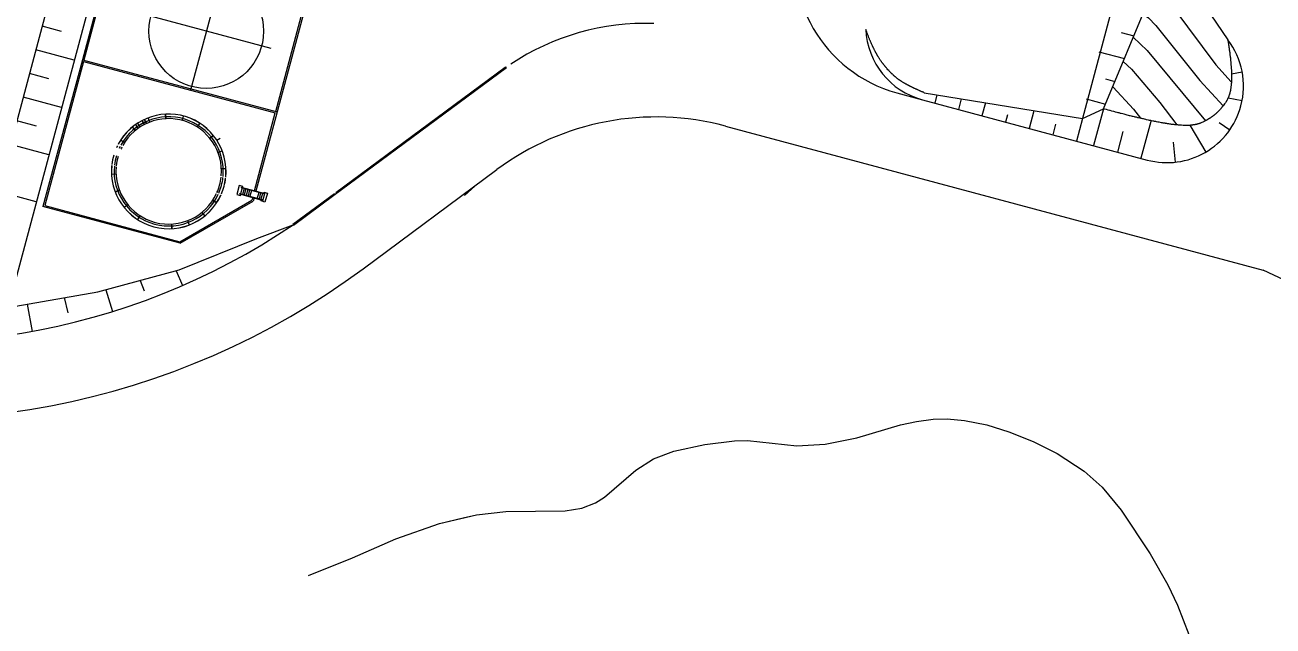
# Model space of a CAD drawing. Header units: millimetres. Extents: x 0 to 42050, y 0 to 29700.
# Drawn here: x 36724 to 38077, y 25675 to 26327 of the extents above; entities that cross this region are included whole.
import ezdxf

# ---------------------------------------------------------------- set-up
doc = ezdxf.new("R2010")
doc.units = ezdxf.units.MM
doc.header["$LTSCALE"] = 50
doc.layers.add('CHAVE', color=8, linetype='Continuous', transparency=0.4)

# ---------------------------------------------------------------- blocks, each defined once
blk = doc.blocks.new('A$C348914f2')
at = {"layer": 'CHAVE'}
for p, q in [((-3448, -2111.9), (-3679.2, -2975)), ((-4760.5, -2700.8), (-4889.4, -3181.7)), ((-4718.9, -2712), (-4844.2, -3179.6)), ((-4728.3, -2779), (-4763.6, -2911.1)), ((-4727.1, -2781), (-4762, -2911.5)), ((-4611, -2812.1), (-4646.4, -2944.2)), ((-3656.3, -2964.3), (-3591.9, -2809.1)), ((-4517, -2835.6), (-4552.3, -2967.7)), ((-4558.9, -2899), (-4704.7, -2860)), ((-4786.1, -2880.5), (-4807.2, -2874.9)), ((-3637.2, -2881.6), (-3623.5, -2885.3)), ((-4772.4, -2911.6), (-4814, -2900.5)), ((-3661.5, -2902.5), (-3633.8, -2910)), ((-4763.6, -2911.1), (-4806.3, -3070.3)), ((-4762.5, -2913.1), (-4804.3, -3069.2)), ((-4763.6, -2911.1), (-4552.3, -2967.7)), ((-4762.5, -2913.1), (-4554.4, -2968.9)), ((-4490.8, -3058.1), (-4303.8, -2919.5)), ((-4488.7, -3055), (-4305.3, -2919.1)), ((-4303.8, -2919.5), (-4305.3, -2919.1)), ((-4799.8, -2931.7), (-4820.9, -2926.1)), ((-3654.1, -2932), (-3644, -2934.7)), ((-3517.8, -2926.3), (-3506.2, -2924.1)), ((-3880.6, -2947.1), (-3852.8, -2954.5)), ((-3850.8, -2946.9), (-3679.2, -2975)), ((-3837, -2949.2), (-3839.4, -2958.1)), ((-4786.2, -2962.8), (-4827.8, -2951.7)), ((-3852.8, -2954.5), (-3609, -3019.9)), ((-3810.7, -2953.5), (-3813.8, -2965)), ((-3784.4, -2957.8), (-3788.2, -2971.9)), ((-3675.2, -2953.7), (-3654.3, -2959.4)), ((-3521.3, -2952.5), (-3506.1, -2955.4)), ((-4696.2, -2981.4), (-4698.7, -2977.1)), ((-4693.7, -2980.2), (-4696.2, -2975.9)), ((-4690.6, -2978.9), (-4692.4, -2974.2)), ((-4690.4, -2978.8), (-4692.2, -2974.2)), ((-4673.1, -2975.1), (-4673.3, -2970.2)), ((-4672.9, -2975.1), (-4673.2, -2970.2)), ((-4655.3, -2977), (-4654, -2972.2)), ((-4655.1, -2977), (-4653.8, -2972.2)), ((-4552.3, -2967.7), (-4575.4, -3053.7)), ((-3760.5, -2970.8), (-3762.6, -2978.7)), ((-3731.8, -2966.4), (-3737, -2985.6)), ((-3679.2, -2975), (-3685.7, -2999.3)), ((-3679.2, -2975), (-3656.3, -2964.3)), ((-3656.3, -2964.3), (-3667.1, -3004.3)), ((-4813.5, -2983), (-4834.6, -2977.3)), ((-4706.1, -2987.9), (-4709.2, -2984)), ((-4705.9, -2987.7), (-4709.1, -2983.9)), ((-4703.2, -2985.7), (-4705.7, -2981.4)), ((-4700.9, -2984.1), (-4703.4, -2979.8)), ((-4638.9, -2984.2), (-4636.2, -2980.1)), ((-4638.8, -2984.3), (-4636.1, -2980.2)), ((-4066.3, -2983.1), (-3483.2, -3139.4)), ((-3708.3, -2981.1), (-3711.3, -2992.5)), ((-3635.5, -2989.1), (-3641.4, -3011.2)), ((-3605.1, -2978), (-3615.8, -3018)), ((-3562.7, -2982.1), (-3545.5, -3011.3)), ((-3531.1, -2979.1), (-3519.5, -2987.2)), ((-4799.9, -3014.1), (-4841.5, -3002.9)), ((-4718, -3001.2), (-4722.2, -2998.4)), ((-4717.9, -3001), (-4722.1, -2998.3)), ((-4625.6, -2996.2), (-4621.7, -2993.1)), ((-4625.5, -2996.3), (-4621.6, -2993.2)), ((-4614.2, -2996.5), (-4617.7, -2998.6)), ((-3581, -3000.6), (-3578.7, -3022.2)), ((-4616.7, -3011.7), (-4612, -3009.9)), ((-4616.6, -3011.8), (-4611.9, -3010.1)), ((-4612.9, -3029.2), (-4607.9, -3028.9)), ((-4612.9, -3029.4), (-4607.9, -3029.1)), ((-4459.3, -3137.9), (-4314.1, -3030.3)), ((-4727.1, -3035.1), (-4732.1, -3035.4)), ((-4727.1, -3035.3), (-4732.1, -3035.6)), ((-4813.6, -3065.3), (-4855.2, -3054.1)), ((-4723.4, -3052.6), (-4728.1, -3054.4)), ((-4723.4, -3052.8), (-4728, -3054.6)), ((-4593.2, -3056.2), (-4593.4, -3056.7)), ((-4593.4, -3056.7), (-4567.7, -3063.6)), ((-4593.2, -3056.2), (-4567.6, -3063.1)), ((-4590.3, -3050.2), (-4592, -3056.6)), ((-4591.4, -3049.4), (-4591.5, -3049.8)), ((-4591.5, -3049.8), (-4565.9, -3056.7)), ((-4591.4, -3049.4), (-4565.7, -3056.3)), ((-4588.3, -3050.7), (-4590, -3057.1)), ((-4586.3, -3051.2), (-4588, -3057.6)), ((-4584.3, -3051.8), (-4586, -3058.2)), ((-4582.3, -3052.3), (-4584, -3058.7)), ((-4580.3, -3052.8), (-4582, -3059.2)), ((-4572.3, -3055), (-4574, -3061.4)), ((-4570.3, -3055.5), (-4572, -3061.9)), ((-4568.3, -3056.1), (-4570, -3062.5)), ((-4566.3, -3056.6), (-4568, -3063)), ((-4565.9, -3056.7), (-4565.7, -3056.3)), ((-4535.4, -3089.6), (-4490.3, -3056.2)), ((-4534.6, -3090.6), (-4490.8, -3058.1)), ((-4657.6, -3110.2), (-4806.3, -3070.3)), ((-4804.3, -3069.2), (-4657.8, -3108.4)), ((-4714.5, -3068.1), (-4718.4, -3071.3)), ((-4714.4, -3068.3), (-4718.3, -3071.4)), ((-4657.8, -3108.4), (-4579.7, -3063.3)), ((-4657.6, -3110.2), (-4578.3, -3064.4)), ((-4622.1, -3063.5), (-4617.9, -3066.2)), ((-4622, -3063.3), (-4617.8, -3066)), ((-4578.9, -3060.6), (-4579.7, -3063.3)), ((-4577.3, -3061), (-4578.3, -3064.4)), ((-4567.7, -3063.6), (-4567.6, -3063.1)), ((-4701.2, -3080.1), (-4704, -3084.3)), ((-4701.1, -3080.2), (-4703.8, -3084.4)), ((-4634.1, -3076.7), (-4631, -3080.6)), ((-4634, -3076.6), (-4630.8, -3080.5)), ((-4667.1, -3089.3), (-4666.9, -3094.3)), ((-4666.9, -3089.3), (-4666.7, -3094.3)), ((-4649.6, -3085.6), (-4647.8, -3090.3)), ((-4649.5, -3085.6), (-4647.7, -3090.3)), ((-3311.9, -3220.5), (-3483.2, -3139.4)), ((-4700.8, -3150.4), (-4696.6, -3161.7)), ((-4662, -3140), (-4655, -3156)), ((-4738.2, -3160.5), (-4730.8, -3184.2)), ((-4823.4, -3176), (-4818, -3205.7)), ((-4783.5, -3169.1), (-4779.4, -3185.6))]:
    blk.add_line(p, q, dxfattribs=at)
at = {"layer": 'CHAVE', "flags": 128}
for points in [[(-4553.9, -2967.3), (-4519, -2836.8), (-4727.1, -2781)], [(-3591.9, -2809.1), (-3574.9, -2818.7), (-3557.9, -2836), (-3521.7, -2889.6)], [(-3603.1, -2836.1), (-3595.8, -2840.5), (-3580.2, -2855.6), (-3534.7, -2916.7), (-3517.9, -2935)], [(-3613.6, -2861.3), (-3607.7, -2865.9), (-3599.6, -2873.9), (-3551.8, -2933.8), (-3526.8, -2961.2)], [(-3850.8, -2946.9), (-3851.7, -2946.5), (-3852.3, -2946.3), (-3852.7, -2946.1), (-3853.5, -2945.8), (-3854, -2945.5), (-3854.4, -2945.4), (-3855.2, -2945.1), (-3855.5, -2944.9), (-3856.3, -2944.6), (-3857, -2944.3), (-3857.5, -2944), (-3857.8, -2943.9), (-3858.4, -2943.6), (-3858.9, -2943.4), (-3859.3, -2943.2), (-3859.9, -2942.9), (-3860.3, -2942.8), (-3860.9, -2942.5), (-3861.6, -2942.2), (-3862, -2942), (-3862.3, -2941.8), (-3862.8, -2941.6), (-3863.1, -2941.4), (-3863.7, -2941.1), (-3864.4, -2940.8), (-3864.7, -2940.6), (-3865, -2940.5), (-3865.5, -2940.2), (-3866.1, -2940), (-3866.5, -2939.8), (-3866.7, -2939.6), (-3867.2, -2939.4), (-3867.6, -2939.2), (-3867.8, -2939.1), (-3868.3, -2938.8), (-3868.5, -2938.7), (-3869, -2938.4), (-3869.4, -2938.2), (-3870.3, -2937.7), (-3870.7, -2937.5), (-3871, -2937.3), (-3871.4, -2937.1), (-3871.7, -2936.9), (-3872.1, -2936.7), (-3872.6, -2936.4), (-3872.9, -2936.2), (-3873.1, -2936.1), (-3873.5, -2935.9), (-3873.7, -2935.7), (-3874.2, -2935.5), (-3874.6, -2935.2), (-3874.9, -2935), (-3875.1, -2934.9), (-3875.4, -2934.7), (-3875.8, -2934.4), (-3876.1, -2934.2), (-3876.3, -2934.1), (-3876.6, -2933.9), (-3876.9, -2933.7), (-3877.1, -2933.6), (-3877.4, -2933.3), (-3877.6, -2933.2), (-3877.9, -2933), (-3878.2, -2932.8), (-3878.9, -2932.3), (-3879, -2932.2), (-3879.4, -2931.9), (-3879.7, -2931.7), (-3880, -2931.5), (-3880.1, -2931.4), (-3880.4, -2931.2), (-3880.7, -2930.9), (-3880.9, -2930.7), (-3881.1, -2930.6), (-3881.4, -2930.4), (-3881.6, -2930.2), (-3881.7, -2930.1), (-3882, -2929.9), (-3882.1, -2929.8), (-3882.4, -2929.6), (-3882.7, -2929.3), (-3883.2, -2928.9), (-3883.5, -2928.6), (-3883.7, -2928.5), (-3884, -2928.1), (-3884.2, -2928), (-3884.6, -2927.6), (-3885, -2927.3), (-3885.2, -2927.1), (-3885.7, -2926.6), (-3885.9, -2926.4), (-3886.2, -2926.1), (-3886.5, -2925.8), (-3886.8, -2925.5), (-3887.2, -2925.1), (-3887.6, -2924.7), (-3887.8, -2924.5), (-3888.2, -2924), (-3888.4, -2923.8), (-3888.9, -2923.4), (-3889.3, -2922.9), (-3890.1, -2922), (-3891, -2921), (-3891.4, -2920.5), (-3891.8, -2920), (-3892.1, -2919.8), (-3892.5, -2919.3), (-3892.7, -2919), (-3893, -2918.7), (-3893.4, -2918.1), (-3893.7, -2917.9), (-3894, -2917.5), (-3894.3, -2917.1), (-3894.5, -2916.9), (-3894.9, -2916.3), (-3895.1, -2916.1), (-3895.4, -2915.7), (-3895.8, -2915.2), (-3895.9, -2915), (-3896.2, -2914.6), (-3896.4, -2914.4), (-3896.7, -2914), (-3897.1, -2913.4), (-3897.3, -2913.1), (-3897.6, -2912.6), (-3898, -2912.2), (-3898.1, -2911.9), (-3898.5, -2911.4), (-3898.6, -2911.2), (-3898.9, -2910.8), (-3899.2, -2910.3), (-3899.4, -2910), (-3899.6, -2909.6), (-3899.9, -2909.2), (-3900, -2909), (-3900.5, -2908.3), (-3900.7, -2907.9), (-3900.9, -2907.6), (-3901, -2907.4), (-3901.3, -2907), (-3901.4, -2906.8), (-3901.5, -2906.5), (-3901.8, -2906.1), (-3901.9, -2905.9), (-3902.1, -2905.6), (-3902.3, -2905.1), (-3902.6, -2904.7), (-3902.7, -2904.5), (-3902.8, -2904.2), (-3903.1, -2903.7), (-3903.4, -2903.2), (-3903.5, -2903), (-3903.7, -2902.5), (-3903.9, -2902.3), (-3904, -2902), (-3904.3, -2901.4), (-3904.6, -2900.9), (-3904.7, -2900.7), (-3905, -2900.1), (-3905.1, -2899.8), (-3905.3, -2899.4), (-3905.8, -2898.4), (-3906, -2897.9), (-3906.3, -2897.4), (-3906.4, -2897.2), (-3906.6, -2896.6), (-3906.8, -2896.4), (-3907, -2896), (-3907.2, -2895.4), (-3907.3, -2895.2), (-3907.5, -2894.8), (-3907.8, -2894.1), (-3908, -2893.6), (-3908.2, -2893.3), (-3908.4, -2892.9), (-3908.7, -2892.2), (-3908.9, -2891.5), (-3909.1, -2891.2), (-3909.3, -2890.6), (-3909.5, -2890.3), (-3909.7, -2889.8), (-3910, -2889.1), (-3910.2, -2888.4), (-3910.4, -2888.1), (-3910.7, -2887.3), (-3910.8, -2887), (-3911.1, -2886.4), (-3911.3, -2885.7), (-3911.5, -2885.4), (-3911.7, -2884.9), (-3912, -2884.1), (-3912.3, -2883.4), (-3912.4, -2883), (-3912.7, -2882.2), (-3912.9, -2881.8), (-3913.1, -2881.1), (-3913.4, -2880.3), (-3913.6, -2879.9), (-3913.6, -2879.9), (-3913.8, -2879.3), (-3914.2, -2878.3)], [(-3521.7, -2889.6), (-3521.6, -2890.2), (-3521.4, -2891.4), (-3521.2, -2892.7), (-3521, -2893.5), (-3520.9, -2894), (-3520.8, -2895.1), (-3520.6, -2896.2), (-3520.5, -2897), (-3520.4, -2897.5), (-3520.3, -2898.5), (-3520.2, -2899.3), (-3520.1, -2899.8), (-3520, -2900.8), (-3519.9, -2901.3), (-3519.8, -2902.3), (-3519.6, -2903.2), (-3519.5, -2903.9), (-3519.4, -2905.1), (-3519.3, -2906.2), (-3519.2, -2906.8), (-3519.1, -2907.3), (-3519, -2908.2), (-3518.9, -2908.9), (-3518.9, -2909.3), (-3518.8, -2910.2), (-3518.7, -2910.6), (-3518.7, -2911.5), (-3518.6, -2912.3), (-3518.5, -2912.9), (-3518.4, -2914), (-3518.4, -2914.6), (-3518.3, -2915), (-3518.3, -2915.8), (-3518.2, -2916.2), (-3518.2, -2917), (-3518.1, -2917.8), (-3518.1, -2918.3), (-3518, -2919.3), (-3518, -2919.7), (-3517.9, -2920.4), (-3517.9, -2921.2), (-3517.8, -2921.7), (-3517.8, -2922.6), (-3517.8, -2923.3), (-3517.7, -2923.8), (-3517.7, -2924.7), (-3517.7, -2925.1), (-3517.7, -2926), (-3517.6, -2926.9), (-3517.6, -2928.6), (-3517.6, -2929.3), (-3517.6, -2929.8), (-3517.6, -2930.1), (-3517.6, -2930.7), (-3517.6, -2931.1), (-3517.6, -2931.4), (-3517.6, -2932), (-3517.7, -2932.3), (-3517.7, -2932.9), (-3517.7, -2933.4), (-3517.7, -2933.8), (-3517.7, -2934.5), (-3517.7, -2934.9), (-3517.8, -2935.2), (-3517.8, -2935.7), (-3517.8, -2936), (-3517.8, -2936.5), (-3517.9, -2937), (-3517.9, -2937.4), (-3518, -2938), (-3518, -2938.3), (-3518, -2938.7), (-3518.1, -2939.2), (-3518.1, -2939.5), (-3518.2, -2940.2), (-3518.2, -2940.6), (-3518.3, -2940.9), (-3518.4, -2941.5), (-3518.4, -2941.8), (-3518.5, -2942.4), (-3518.6, -2942.9), (-3518.8, -2944), (-3518.8, -2944.3), (-3518.9, -2944.5), (-3518.9, -2944.9), (-3519, -2945.1), (-3519.1, -2945.5), (-3519.1, -2945.8), (-3519.2, -2946.1), (-3519.3, -2946.6), (-3519.4, -2946.8), (-3519.5, -2947.1), (-3519.5, -2947.5), (-3519.6, -2947.7), (-3519.7, -2948.1), (-3519.8, -2948.5), (-3519.9, -2948.7), (-3520, -2949.1), (-3520.1, -2949.3), (-3520.2, -2949.7), (-3520.4, -2950.2), (-3520.7, -2951), (-3520.7, -2951.1), (-3520.8, -2951.4), (-3521, -2951.7), (-3521, -2951.9), (-3521.2, -2952.2), (-3521.3, -2952.5), (-3521.4, -2952.7), (-3521.5, -2953), (-3521.6, -2953.2), (-3521.8, -2953.5), (-3521.9, -2953.9), (-3522.3, -2954.5), (-3522.4, -2954.8), (-3522.5, -2954.9), (-3522.7, -2955.2), (-3522.7, -2955.4), (-3522.9, -2955.7), (-3523.1, -2956), (-3523.4, -2956.6), (-3523.5, -2956.7), (-3523.7, -2957), (-3523.9, -2957.3), (-3524.3, -2957.8), (-3524.4, -2958.1), (-3524.8, -2958.6), (-3525.2, -2959.1), (-3525.9, -2960.1), (-3526.7, -2961.1), (-3527, -2961.5), (-3527.4, -2962), (-3527.6, -2962.2), (-3528, -2962.7), (-3528.1, -2962.9), (-3528.4, -2963.3), (-3528.8, -2963.7), (-3529, -2963.9), (-3529.3, -2964.2), (-3529.5, -2964.6), (-3529.7, -2964.7), (-3530.1, -2965.2), (-3530.3, -2965.4), (-3530.5, -2965.7), (-3530.8, -2966), (-3531, -2966.1), (-3531.3, -2966.4), (-3531.4, -2966.6), (-3531.6, -2966.8), (-3532, -2967.2), (-3532.2, -2967.4), (-3532.5, -2967.7), (-3532.8, -2968), (-3533, -2968.1), (-3533.3, -2968.4), (-3533.4, -2968.6), (-3533.6, -2968.8), (-3533.9, -2969.1), (-3534.1, -2969.2), (-3534.3, -2969.4), (-3534.7, -2969.7), (-3535.1, -2970.1), (-3535.3, -2970.2), (-3535.6, -2970.5), (-3535.9, -2970.8), (-3536.1, -2970.9), (-3536.4, -2971.2), (-3536.6, -2971.3), (-3536.8, -2971.5), (-3537.2, -2971.7), (-3537.3, -2971.9), (-3537.6, -2972.1), (-3537.9, -2972.3), (-3538.3, -2972.6), (-3538.5, -2972.7), (-3538.7, -2972.9), (-3539.1, -2973.2), (-3539.5, -2973.4), (-3539.7, -2973.6), (-3540, -2973.8), (-3540.2, -2973.9), (-3540.5, -2974.1), (-3540.9, -2974.4), (-3541.3, -2974.6), (-3541.5, -2974.8), (-3541.9, -2975), (-3542.1, -2975.2), (-3542.5, -2975.4), (-3542.7, -2975.5), (-3543.1, -2975.7), (-3543.5, -2976), (-3543.8, -2976.2), (-3544, -2976.3), (-3544.4, -2976.5), (-3544.9, -2976.7), (-3545.2, -2976.9), (-3545.4, -2977), (-3545.8, -2977.2), (-3545.8, -2977.2), (-3546.1, -2977.4), (-3546.3, -2977.5), (-3546.7, -2977.7), (-3546.9, -2977.8), (-3547.4, -2978), (-3547.8, -2978.2), (-3548.1, -2978.4), (-3548.7, -2978.7), (-3549.9, -2979.2), (-3550.5, -2979.5), (-3551.1, -2979.8), (-3551.5, -2979.9), (-3552.1, -2980.2), (-3552.5, -2980.3), (-3552.8, -2980.4), (-3553, -2980.5), (-3553.8, -2980.7), (-3554.1, -2980.8), (-3554.5, -2980.9), (-3554.7, -2981), (-3555.1, -2981.1), (-3555.3, -2981.1), (-3555.6, -2981.2), (-3556.5, -2981.4), (-3556.9, -2981.5), (-3557.4, -2981.6), (-3557.6, -2981.6), (-3558.1, -2981.7), (-3558.3, -2981.8), (-3558.7, -2981.8), (-3559.2, -2981.9), (-3559.4, -2981.9), (-3559.8, -2982), (-3560.2, -2982), (-3560.4, -2982.1), (-3561.5, -2982.2), (-3562, -2982.2), (-3562.6, -2982.3), (-3562.9, -2982.3), (-3563.5, -2982.3), (-3563.8, -2982.3), (-3564.3, -2982.3), (-3564.9, -2982.4), (-3565.3, -2982.4), (-3565.8, -2982.4), (-3566.3, -2982.4), (-3566.5, -2982.4), (-3567.2, -2982.4), (-3567.6, -2982.4), (-3568.1, -2982.4), (-3568.6, -2982.4), (-3568.9, -2982.4), (-3569.5, -2982.4), (-3569.8, -2982.3), (-3570.2, -2982.3), (-3571.8, -2982.2), (-3572.6, -2982.2), (-3573.5, -2982.1), (-3573.9, -2982.1), (-3574.8, -2982), (-3575.2, -2982), (-3575.9, -2981.9), (-3576.8, -2981.9), (-3577.3, -2981.8), (-3578, -2981.7), (-3578.7, -2981.7), (-3579.1, -2981.6), (-3580.1, -2981.5), (-3580.6, -2981.4), (-3581.4, -2981.3), (-3582.2, -2981.2), (-3582.6, -2981.2), (-3583.4, -2981.1), (-3583.8, -2981), (-3584.4, -2980.9), (-3585.5, -2980.8), (-3586.1, -2980.7), (-3586.9, -2980.6), (-3587.8, -2980.4), (-3588.3, -2980.3), (-3589.2, -2980.2), (-3589.6, -2980.1), (-3590.3, -2980), (-3591.2, -2979.9), (-3591.7, -2979.8), (-3592.4, -2979.6), (-3593.5, -2979.5), (-3596.2, -2979), (-3597.5, -2978.7), (-3598.9, -2978.4), (-3599.6, -2978.3), (-3601.1, -2978), (-3601.8, -2977.9), (-3602.9, -2977.6), (-3604.4, -2977.3), (-3605.2, -2977.2), (-3606.4, -2976.9), (-3607.5, -2976.7), (-3608.1, -2976.5), (-3609.8, -2976.2), (-3610.6, -2976), (-3611.8, -2975.7), (-3613.1, -2975.4), (-3613.7, -2975.3), (-3615, -2975), (-3615.6, -2974.8), (-3616.6, -2974.6), (-3618.4, -2974.2), (-3619.3, -2974), (-3620.7, -2973.6), (-3622, -2973.3), (-3622.7, -2973.1), (-3624.2, -2972.8), (-3624.9, -2972.6), (-3626, -2972.3), (-3627.4, -2972), (-3628.1, -2971.8), (-3629.3, -2971.5), (-3630.9, -2971.1), (-3633, -2970.6), (-3634, -2970.3), (-3635.6, -2969.9), (-3637.2, -2969.5), (-3638, -2969.3), (-3639.6, -2968.9), (-3640.4, -2968.6), (-3641.6, -2968.3), (-3643.3, -2967.9), (-3644.1, -2967.6), (-3645.4, -2967.3), (-3647.3, -2966.8), (-3649.1, -2966.3), (-3649.9, -2966.1), (-3651.3, -2965.7), (-3653.3, -2965.2), (-3655.3, -2964.6), (-3656.3, -2964.3)], [(-3624.1, -2886.8), (-3609.1, -2901.3), (-3546, -2977.3)], [(-3635, -2912.9), (-3626.1, -2921.3), (-3595.4, -2957.5), (-3577, -2981.8)], [(-3646.4, -2940.5), (-3645.9, -2940.9), (-3624, -2964.6), (-3616.3, -2974.6)], [(-4577, -3053.2), (-4554.4, -2968.9)], [(-4589.8, -3049.8), (-4589.5, -3048.7), (-4593.5, -3047.6), (-4596.1, -3057.2), (-4592.1, -3058.3), (-4591.8, -3057.1)], [(-4567.3, -3055.8), (-4567, -3054.7), (-4563, -3055.8), (-4565.6, -3065.4), (-4569.6, -3064.3), (-4569.3, -3063.2)], [(-4349.2, -3058.3), (-4338.1, -3048.1)], [(-4844.2, -3179.6), (-4746.7, -3162.7), (-4658.5, -3139), (-4574.5, -3105.1), (-4535, -3090)], [(-4518.4, -3470.2), (-4470.6, -3451.3), (-4423.6, -3430.7), (-4376.5, -3414.1), (-4336.3, -3404.5), (-4304.6, -3400.9), (-4240.1, -3400.3), (-4222.2, -3397.4), (-4207.4, -3391.7), (-4197.3, -3385.5), (-4163.4, -3356.1), (-4144.4, -3343.9), (-4122.4, -3335.5), (-4088.6, -3328.4), (-4056.7, -3324.3), (-4042.5, -3324.1), (-3989, -3329.7), (-3958.3, -3328.1), (-3923.7, -3321.1), (-3876.6, -3307.1), (-3859.3, -3303.2), (-3841, -3300.8), (-3826, -3300.5), (-3807.2, -3302.1), (-3783, -3307.1), (-3758.9, -3314.5), (-3732.6, -3325.2), (-3706.6, -3338.1), (-3677.5, -3357.2), (-3657.8, -3374.6), (-3637.1, -3399.6), (-3606, -3446.7), (-3586.6, -3480.4), (-3576.3, -3502.5), (-3557.9, -3550.1)], [(-4349.2, -3407.6), (-4336.3, -3404.5), (-4304.6, -3400.9), (-4240.1, -3400.3), (-4222.2, -3397.4), (-4207.4, -3391.7), (-4197.3, -3385.5), (-4163.4, -3356.1), (-4144.4, -3343.9), (-4122.4, -3335.5), (-4088.6, -3328.4), (-4056.7, -3324.3), (-4042.5, -3324.1), (-3989, -3329.7), (-3958.3, -3328.1), (-3923.7, -3321.1), (-3876.6, -3307.1), (-3859.3, -3303.2), (-3841, -3300.8), (-3826, -3300.5), (-3807.2, -3302.1), (-3783, -3307.1), (-3758.9, -3314.5), (-3732.6, -3325.2), (-3706.6, -3338.1), (-3677.5, -3357.2), (-3657.8, -3374.6), (-3637.1, -3399.6), (-3606, -3446.7), (-3586.6, -3480.4), (-3576.3, -3502.5), (-3557.9, -3550.1)], [(-4518.4, -3470.2), (-4470.6, -3451.3), (-4423.6, -3430.7), (-4376.5, -3414.1), (-4349.2, -3407.6)]]:
    blk.add_lwpolyline(points, dxfattribs=at)
at = {"layer": 'CHAVE'}
blk.add_circle((-4629.3, -2880.2), 62.1, dxfattribs=at)
for centre, radius, start, end in [((-3840, -2800.8), 151.8, 165.9882, 254.4871), ((-4153, -3134.4), 262.7, 88.0588, 123.7847), ((-3831.4, -2874.5), 82.9, 182.6282, 254.9999), ((-3587.5, -2939.8), 82.9, 344.9999, 37.364), ((-3587.5, -2939.8), 82.9, 254.9999, 344.9999), ((-4670, -3032.2), 62.2, 354.2488, 151.8289), ((-4670, -3032.2), 62.1, 354.253, 151.8229), ((-4670, -3032.2), 59.2, 354.6984, 151.1765), ((-4670, -3032.2), 59.2, 354.7067, 151.1646), ((-4670, -3032.2), 57.2, 355.0469, 150.6745), ((-4670, -3032.2), 57.2, 355.0514, 150.6682), ((-4141.4, -3263.2), 290, 74.9999, 126.5436), ((-4670, -3032.2), 62.2, 163.5746, 173.0901), ((-4670, -3032.2), 62.1, 163.574, 173.0938), ((-4670, -3032.3), 59.2, 163.4902, 173.4808), ((-4670, -3032.3), 59.2, 163.4889, 173.488), ((-4670, -3032.3), 57.2, 163.4365, 173.7848), ((-4670, -3032.3), 57.2, 163.4358, 173.7887), ((-4670, -3032.2), 62.2, 153.5414, 155.7512), ((-4670, -3032.2), 62.1, 153.5363, 155.747), ((-4670, -3032.2), 59.2, 152.9782, 155.3015), ((-4670, -3032.2), 59.2, 152.9681, 155.2934), ((-4670, -3032.2), 57.2, 152.544, 154.9532), ((-4670, -3032.2), 57.2, 152.5384, 154.9487), ((-4670, -3032.2), 62.2, 174.1567, 335.8434), ((-4670, -3032.2), 62.1, 174.1609, 335.8392), ((-4670, -3032.2), 59.2, 174.6293, 335.3707), ((-4670, -3032.2), 59.2, 174.6374, 335.3625), ((-4670, -3032.2), 57.2, 174.9752, 335.0248), ((-4670, -3032.2), 57.2, 174.9796, 335.0204), ((-4670, -3032.2), 57.2, 336.2828, 353.7887), ((-4670, -3032.2), 57.2, 336.2866, 353.7848), ((-4670, -3032.2), 59.2, 336.5809, 353.488), ((-4670, -3032.2), 59.2, 336.588, 353.4808), ((-4670, -3032.2), 62.2, 337.0016, 353.0901), ((-4670, -3032.2), 62.1, 336.9981, 353.0938), ((-4952.7, -2472.2), 745.7, 255, 304.0596), ((-4952.7, -2472.2), 828.6, 255, 306.5436)]:
    blk.add_arc(centre, radius, start, end, dxfattribs=at)

msp = doc.modelspace()

# ---------------------------------------------------------------- block references
msp.add_blockref('A$C348914f2', (41550, 29200))

doc.saveas('drawing.dxf')
